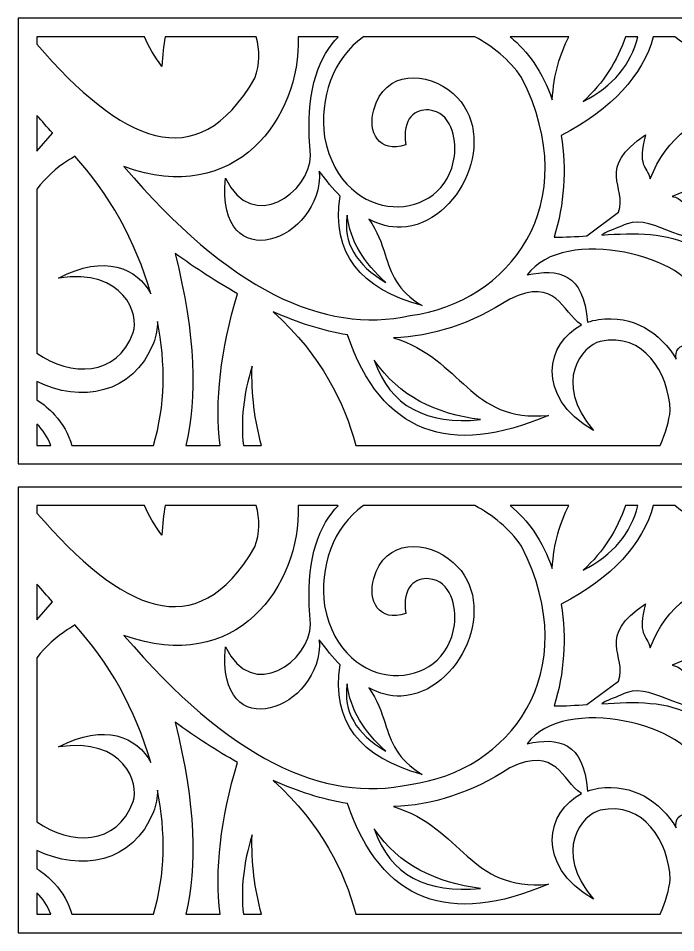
# Model space of a CAD drawing. Header units: centimetres. Extents: x -13.5 to -4.13, y -9 to -3.23.
# Drawn here: x -13.5 to -9.35, y -9 to -3.23 of the extents above; entities that cross this region are included whole.
import ezdxf

# ---------------------------------------------------------------- set-up
doc = ezdxf.new("R2010")
doc.units = ezdxf.units.CM
doc.header["$MEASUREMENT"] = 0
doc.layers.add('layer 1', color=7, linetype='Continuous')

msp = doc.modelspace()

# ---------------------------------------------------------------- linework, layer by layer
at = {"layer": 'layer 1', "color": 250}
for points, knots in [([(-4.12812, -3.23325), (-4.12812, -3.23325), (-4.12812, -6.04387), (-4.12812, -6.04387), (-4.12812, -6.04387), (-4.12812, -6.04387), (-13.49689, -6.04387), (-13.49689, -6.04387), (-13.49689, -6.04387), (-13.49689, -6.04387), (-13.49689, -3.23325), (-13.49689, -3.23325), (-13.49689, -3.23325), (-13.49689, -3.23325), (-4.12812, -3.23325), (-4.12812, -3.23325)], [0, 0, 0, 0, 0.2, 0.2, 0.2, 0.2, 0.4, 0.4, 0.4, 0.4, 0.6, 0.6, 0.6, 0.6, 1, 1, 1, 1]), ([(-13.37978, -3.39701), (-13.37978, -3.39701), (-13.37978, -3.35035), (-13.37978, -3.35035), (-13.37978, -3.35035), (-13.37978, -3.35035), (-12.70121, -3.35035), (-12.70121, -3.35035), (-12.70121, -3.35035), (-12.67551, -3.41026), (-12.63914, -3.47267), (-12.59039, -3.53688), (-12.59039, -3.53688), (-12.58763, -3.46618), (-12.58065, -3.40426), (-12.57023, -3.35035), (-12.57023, -3.35035), (-12.57023, -3.35035), (-11.99563, -3.35035), (-11.99563, -3.35035), (-11.99563, -3.35035), (-11.973, -3.43239), (-11.97198, -3.52274), (-12.00404, -3.61073), (-12.00404, -3.61073), (-12.3751, -4.24826), (-12.84905, -4.00831), (-13.37978, -3.39701)], [0, 0, 0, 0, 0.125, 0.125, 0.125, 0.125, 0.25, 0.25, 0.25, 0.25, 0.375, 0.375, 0.375, 0.375, 0.5, 0.5, 0.5, 0.5, 0.625, 0.625, 0.625, 0.625, 0.75, 0.75, 0.75, 0.75, 1, 1, 1, 1]), ([(-11.73146, -3.35035), (-11.73146, -3.35035), (-11.47985, -3.35035), (-11.47985, -3.35035), (-11.47985, -3.35035), (-11.47985, -3.35035), (-11.47965, -3.35149), (-11.47965, -3.35149), (-11.47965, -3.35149), (-11.49269, -3.36529), (-11.50528, -3.37973), (-11.51727, -3.39507), (-11.51727, -3.39507), (-11.63411, -3.54438), (-11.68524, -3.7727), (-11.65336, -4.0986), (-11.65336, -4.0986), (-11.65407, -4.32933), (-12.02099, -4.5976), (-12.18954, -4.24087), (-12.18954, -4.24087), (-12.25301, -4.88741), (-11.57162, -4.63766), (-11.59771, -4.19649), (-11.59771, -4.19649), (-11.55435, -4.25581), (-11.5107, -4.30877), (-11.46658, -4.35452), (-11.46658, -4.35452), (-11.52159, -4.71447), (-11.34035, -4.9398), (-10.94921, -5.04519), (-10.94921, -5.04519), (-11.10831, -4.94932), (-11.14429, -4.84067), (-11.182, -4.72307), (-11.182, -4.72307), (-11.20548, -4.65228), (-11.23009, -4.57728), (-11.28421, -4.49924), (-11.28421, -4.49924), (-11.21765, -4.53546), (-11.15011, -4.5536), (-11.08162, -4.55106), (-11.08162, -4.55106), (-10.70896, -4.5364), (-10.4543, -3.96738), (-10.75335, -3.70826), (-10.75335, -3.70826), (-10.91818, -3.56394), (-11.18497, -3.55711), (-11.25451, -3.81001), (-11.25451, -3.81001), (-11.29267, -3.94715), (-11.2247, -4.09016), (-11.05159, -4.03069), (-11.05159, -4.03069), (-11.07772, -3.8594), (-10.98996, -3.80454), (-10.90584, -3.81159), (-10.90584, -3.81159), (-10.76681, -3.82557), (-10.73057, -3.98705), (-10.74549, -4.10232), (-10.74549, -4.10232), (-10.79934, -4.52898), (-11.44798, -4.56605), (-11.56572, -3.9828), (-11.56572, -3.9828), (-11.59612, -3.74323), (-11.51384, -3.48334), (-11.31826, -3.35035), (-11.31826, -3.35035), (-11.31826, -3.35035), (-10.61714, -3.35035), (-10.61714, -3.35035), (-10.61714, -3.35035), (-10.50369, -3.40882), (-10.40023, -3.49447), (-10.32116, -3.60595), (-10.32116, -3.60595), (-9.91564, -4.40988), (-10.40458, -5.02826), (-11.02427, -5.10814), (-11.02427, -5.10814), (-11.57174, -5.22916), (-12.17102, -4.94319), (-12.82992, -4.1687), (-12.82992, -4.1687), (-12.1219, -4.42667), (-11.71316, -3.85656), (-11.73146, -3.35035)], [0, 0, 0, 0, 0.0416667, 0.0416667, 0.0416667, 0.0416667, 0.0833333, 0.0833333, 0.0833333, 0.0833333, 0.125, 0.125, 0.125, 0.125, 0.1666667, 0.1666667, 0.1666667, 0.1666667, 0.2083333, 0.2083333, 0.2083333, 0.2083333, 0.25, 0.25, 0.25, 0.25, 0.2916667, 0.2916667, 0.2916667, 0.2916667, 0.3333333, 0.3333333, 0.3333333, 0.3333333, 0.375, 0.375, 0.375, 0.375, 0.4166667, 0.4166667, 0.4166667, 0.4166667, 0.4583333, 0.4583333, 0.4583333, 0.4583333, 0.5, 0.5, 0.5, 0.5, 0.5416667, 0.5416667, 0.5416667, 0.5416667, 0.5833333, 0.5833333, 0.5833333, 0.5833333, 0.625, 0.625, 0.625, 0.625, 0.6666667, 0.6666667, 0.6666667, 0.6666667, 0.7083333, 0.7083333, 0.7083333, 0.7083333, 0.75, 0.75, 0.75, 0.75, 0.7916667, 0.7916667, 0.7916667, 0.7916667, 0.8333333, 0.8333333, 0.8333333, 0.8333333, 0.875, 0.875, 0.875, 0.875, 0.9166667, 0.9166667, 0.9166667, 0.9166667, 1, 1, 1, 1]), ([(-10.39413, -3.35035), (-10.39413, -3.35035), (-10.02407, -3.35035), (-10.02407, -3.35035), (-10.02407, -3.35035), (-10.07856, -3.45887), (-10.11987, -3.58511), (-10.12767, -3.74752), (-10.12767, -3.74752), (-10.1576, -3.66292), (-10.19659, -3.58331), (-10.2448, -3.51159), (-10.2448, -3.51159), (-10.28523, -3.45122), (-10.33601, -3.39716), (-10.39413, -3.35035)], [0, 0, 0, 0, 0.2, 0.2, 0.2, 0.2, 0.4, 0.4, 0.4, 0.4, 0.6, 0.6, 0.6, 0.6, 1, 1, 1, 1]), ([(-9.49037, -3.35035), (-9.49037, -3.35035), (-9.35454, -3.35035), (-9.35454, -3.35035), (-9.35454, -3.35035), (-9.16979, -3.50393), (-8.83896, -3.56563), (-8.40369, -3.52205), (-8.40369, -3.52205), (-8.75552, -3.81418), (-9.01168, -4.34259), (-8.80579, -4.83814), (-8.80579, -4.83814), (-8.75376, -4.9184), (-8.69153, -4.98101), (-8.62342, -5.02865), (-8.62342, -5.02865), (-8.7483, -5.04031), (-8.87062, -5.08361), (-8.96734, -5.15674), (-8.96734, -5.15674), (-8.96681, -5.12717), (-8.96959, -5.09669), (-8.97534, -5.06584), (-8.97534, -5.06584), (-9.00555, -4.91099), (-9.09522, -4.75838), (-9.2334, -4.67819), (-9.2334, -4.67819), (-9.4035, -4.58011), (-9.60642, -4.58656), (-9.81534, -4.6), (-9.81534, -4.6), (-9.81534, -4.6), (-9.79447, -4.58582), (-9.79447, -4.58582), (-9.79447, -4.58582), (-9.74903, -4.56729), (-9.70264, -4.54806), (-9.65623, -4.52886), (-9.65623, -4.52886), (-9.49119, -4.4642), (-9.23233, -4.72474), (-9.11832, -4.57128), (-9.11832, -4.57128), (-9.20456, -4.55196), (-9.23541, -4.49973), (-9.26517, -4.45131), (-9.26517, -4.45131), (-9.29032, -4.40746), (-9.31451, -4.36731), (-9.37052, -4.35664), (-9.37052, -4.35664), (-9.03589, -4.22731), (-8.88289, -4.04592), (-8.9144, -3.81271), (-8.9144, -3.81271), (-9.19498, -3.81694), (-9.41461, -3.99006), (-9.50923, -4.24634), (-9.50923, -4.24634), (-9.53264, -4.16457), (-9.5946, -4.16544), (-9.53862, -3.96901), (-9.53862, -3.96901), (-9.85762, -4.17758), (-9.65306, -4.29503), (-9.70965, -4.45674), (-9.70965, -4.45674), (-9.70965, -4.45674), (-9.90906, -4.60559), (-9.90906, -4.60559), (-9.90906, -4.60559), (-9.97795, -4.60959), (-10.04693, -4.61361), (-10.11585, -4.61307), (-10.11585, -4.61307), (-10.05245, -4.40969), (-10.03726, -4.18412), (-10.07101, -3.97237), (-10.07101, -3.97237), (-9.74884, -3.80258), (-9.55778, -3.59465), (-9.49037, -3.35035)], [0, 0, 0, 0, 0.0454545, 0.0454545, 0.0454545, 0.0454545, 0.0909091, 0.0909091, 0.0909091, 0.0909091, 0.1363636, 0.1363636, 0.1363636, 0.1363636, 0.1818182, 0.1818182, 0.1818182, 0.1818182, 0.2272727, 0.2272727, 0.2272727, 0.2272727, 0.2727273, 0.2727273, 0.2727273, 0.2727273, 0.3181818, 0.3181818, 0.3181818, 0.3181818, 0.3636364, 0.3636364, 0.3636364, 0.3636364, 0.4090909, 0.4090909, 0.4090909, 0.4090909, 0.4545455, 0.4545455, 0.4545455, 0.4545455, 0.5, 0.5, 0.5, 0.5, 0.5454545, 0.5454545, 0.5454545, 0.5454545, 0.5909091, 0.5909091, 0.5909091, 0.5909091, 0.6363636, 0.6363636, 0.6363636, 0.6363636, 0.6818182, 0.6818182, 0.6818182, 0.6818182, 0.7272727, 0.7272727, 0.7272727, 0.7272727, 0.7727273, 0.7727273, 0.7727273, 0.7727273, 0.8181818, 0.8181818, 0.8181818, 0.8181818, 0.8636364, 0.8636364, 0.8636364, 0.8636364, 0.9090909, 0.9090909, 0.9090909, 0.9090909, 1, 1, 1, 1]), ([(-9.66684, -3.35035), (-9.66684, -3.35035), (-9.5886, -3.35035), (-9.5886, -3.35035), (-9.5886, -3.35035), (-9.63107, -3.52434), (-9.74302, -3.66143), (-9.93209, -3.75702), (-9.93209, -3.75702), (-9.80391, -3.64001), (-9.71834, -3.50294), (-9.66684, -3.35035)], [0, 0, 0, 0, 0.25, 0.25, 0.25, 0.25, 0.5, 0.5, 0.5, 0.5, 1, 1, 1, 1]), ([(-13.37978, -4.07164), (-13.37978, -4.07164), (-13.37978, -3.84545), (-13.37978, -3.84545), (-13.37978, -3.84545), (-13.3472, -3.88257), (-13.31407, -3.9195), (-13.28022, -3.95621), (-13.28022, -3.95621), (-13.28078, -3.95679), (-13.28135, -3.95735), (-13.28189, -3.95796), (-13.28189, -3.95796), (-13.28189, -3.95796), (-13.37978, -4.07164), (-13.37978, -4.07164)], [0, 0, 0, 0, 0.2, 0.2, 0.2, 0.2, 0.4, 0.4, 0.4, 0.4, 0.6, 0.6, 0.6, 0.6, 1, 1, 1, 1]), ([(-13.37978, -5.34441), (-13.37978, -5.34441), (-13.37978, -4.30996), (-13.37978, -4.30996), (-13.37978, -4.30996), (-13.32334, -4.2387), (-13.25793, -4.17741), (-13.18542, -4.13195), (-13.18542, -4.13195), (-13.16778, -4.12239), (-13.15301, -4.11274), (-13.14084, -4.1031), (-13.14084, -4.1031), (-12.93007, -4.32964), (-12.75539, -4.6394), (-12.66034, -4.97066), (-12.66034, -4.97066), (-12.74466, -4.80988), (-12.95184, -4.71734), (-13.24284, -4.87193), (-13.24284, -4.87193), (-12.82685, -4.80928), (-12.73246, -5.10483), (-12.77212, -5.21534), (-12.77212, -5.21534), (-12.8734, -5.4976), (-13.16955, -5.49303), (-13.37978, -5.34441)], [0, 0, 0, 0, 0.125, 0.125, 0.125, 0.125, 0.25, 0.25, 0.25, 0.25, 0.375, 0.375, 0.375, 0.375, 0.5, 0.5, 0.5, 0.5, 0.625, 0.625, 0.625, 0.625, 0.75, 0.75, 0.75, 0.75, 1, 1, 1, 1]), ([(-11.17856, -4.89914), (-11.3644, -4.78787), (-11.45132, -4.64835), (-11.42123, -4.47438), (-11.42123, -4.47438), (-11.40417, -4.63857), (-11.31363, -4.77747), (-11.17856, -4.89914)], [0, 0, 0, 0, 0.3333333, 0.3333333, 0.3333333, 0.3333333, 1, 1, 1, 1]), ([(-9.90623, -5.15075), (-9.92847, -4.83743), (-10.0897, -4.81), (-10.28623, -4.852), (-10.28623, -4.852), (-10.05666, -4.53176), (-9.23855, -4.73808), (-9.20956, -5.00803), (-9.20956, -5.00803), (-9.16746, -4.97355), (-9.20392, -4.91742), (-9.16803, -4.89161), (-9.16803, -4.89161), (-9.04231, -5.08839), (-9.07011, -5.26568), (-9.25462, -5.29479), (-9.25462, -5.29479), (-9.3329, -5.28565), (-9.35571, -5.33503), (-9.34627, -5.38257), (-9.34627, -5.38257), (-9.44656, -5.21514), (-9.61721, -5.1027), (-9.83593, -5.13314), (-9.83593, -5.13314), (-9.86029, -5.13653), (-9.88381, -5.14251), (-9.90623, -5.15075)], [0, 0, 0, 0, 0.125, 0.125, 0.125, 0.125, 0.25, 0.25, 0.25, 0.25, 0.375, 0.375, 0.375, 0.375, 0.5, 0.5, 0.5, 0.5, 0.625, 0.625, 0.625, 0.625, 0.75, 0.75, 0.75, 0.75, 1, 1, 1, 1]), ([(-12.22398, -5.92677), (-12.22398, -5.92677), (-12.43937, -5.92677), (-12.43937, -5.92677), (-12.43937, -5.92677), (-12.37025, -5.62962), (-12.376, -5.23594), (-12.50805, -4.7157), (-12.50805, -4.7157), (-12.37665, -4.81067), (-12.24516, -4.89649), (-12.11354, -4.97022), (-12.11354, -4.97022), (-12.22136, -5.32941), (-12.25735, -5.64779), (-12.22398, -5.92677)], [0, 0, 0, 0, 0.2, 0.2, 0.2, 0.2, 0.4, 0.4, 0.4, 0.4, 0.6, 0.6, 0.6, 0.6, 1, 1, 1, 1]), ([(-9.44695, -5.92677), (-9.44695, -5.92677), (-11.36644, -5.92677), (-11.36644, -5.92677), (-11.36644, -5.92677), (-11.44337, -5.65388), (-11.57511, -5.37006), (-11.88864, -5.08375), (-11.88864, -5.08375), (-11.73287, -5.15342), (-11.57684, -5.20373), (-11.4205, -5.22973), (-11.4205, -5.22973), (-11.20497, -5.85353), (-10.77406, -6.00388), (-10.15243, -5.73785), (-10.15243, -5.73785), (-10.65537, -5.78414), (-10.69136, -5.38149), (-11.12907, -5.24884), (-11.12907, -5.24884), (-10.88562, -5.23939), (-10.64116, -5.16391), (-10.39537, -5.00371), (-10.39537, -5.00371), (-10.09872, -4.86271), (-10.0716, -5.08204), (-9.94279, -5.16663), (-9.94279, -5.16663), (-10.16198, -5.27739), (-10.24393, -5.61395), (-9.86728, -5.83334), (-9.86728, -5.83334), (-10.13056, -5.52363), (-9.93566, -5.29687), (-9.82497, -5.27192), (-9.82497, -5.27192), (-9.55043, -5.21007), (-9.39374, -5.47016), (-9.38312, -5.70756), (-9.38312, -5.70756), (-9.39161, -5.77108), (-9.41142, -5.85033), (-9.44695, -5.92677)], [0, 0, 0, 0, 0.0833333, 0.0833333, 0.0833333, 0.0833333, 0.1666667, 0.1666667, 0.1666667, 0.1666667, 0.25, 0.25, 0.25, 0.25, 0.3333333, 0.3333333, 0.3333333, 0.3333333, 0.4166667, 0.4166667, 0.4166667, 0.4166667, 0.5, 0.5, 0.5, 0.5, 0.5833333, 0.5833333, 0.5833333, 0.5833333, 0.6666667, 0.6666667, 0.6666667, 0.6666667, 0.75, 0.75, 0.75, 0.75, 0.8333333, 0.8333333, 0.8333333, 0.8333333, 1, 1, 1, 1]), ([(-12.64456, -5.92677), (-12.64456, -5.92677), (-13.15875, -5.92677), (-13.15875, -5.92677), (-13.15875, -5.92677), (-13.17964, -5.85659), (-13.21542, -5.79068), (-13.26839, -5.73334), (-13.26839, -5.73334), (-13.30106, -5.69797), (-13.33723, -5.66683), (-13.37978, -5.64029), (-13.37978, -5.64029), (-13.37978, -5.64029), (-13.37978, -5.52482), (-13.37978, -5.52482), (-13.37978, -5.52482), (-13.10762, -5.65941), (-12.76986, -5.60619), (-12.64407, -5.28138), (-12.64407, -5.28138), (-12.6269, -5.23705), (-12.61851, -5.19061), (-12.61836, -5.14477), (-12.61836, -5.14477), (-12.56657, -5.40877), (-12.56831, -5.67935), (-12.64456, -5.92677)], [0, 0, 0, 0, 0.125, 0.125, 0.125, 0.125, 0.25, 0.25, 0.25, 0.25, 0.375, 0.375, 0.375, 0.375, 0.5, 0.5, 0.5, 0.5, 0.625, 0.625, 0.625, 0.625, 0.75, 0.75, 0.75, 0.75, 1, 1, 1, 1]), ([(-10.58068, -5.76443), (-10.92109, -5.79763), (-11.15066, -5.6826), (-11.25093, -5.38969), (-11.25093, -5.38969), (-11.09548, -5.61825), (-10.86125, -5.72845), (-10.58068, -5.76443)], [0, 0, 0, 0, 0.3333333, 0.3333333, 0.3333333, 0.3333333, 1, 1, 1, 1]), ([(-11.96182, -5.92677), (-11.96182, -5.92677), (-12.07634, -5.92677), (-12.07634, -5.92677), (-12.07634, -5.92677), (-12.09416, -5.77201), (-12.07665, -5.60587), (-12.02181, -5.42763), (-12.02181, -5.42763), (-12.02709, -5.60356), (-12.00599, -5.76958), (-11.96182, -5.92677)], [0, 0, 0, 0, 0.25, 0.25, 0.25, 0.25, 0.5, 0.5, 0.5, 0.5, 1, 1, 1, 1]), ([(-13.29124, -5.92677), (-13.29124, -5.92677), (-13.37978, -5.92677), (-13.37978, -5.92677), (-13.37978, -5.92677), (-13.37978, -5.92677), (-13.37978, -5.7926), (-13.37978, -5.7926), (-13.37978, -5.7926), (-13.34204, -5.82892), (-13.31186, -5.8735), (-13.29124, -5.92677)], [0, 0, 0, 0, 0.25, 0.25, 0.25, 0.25, 0.5, 0.5, 0.5, 0.5, 1, 1, 1, 1])]:
    msp.add_open_spline(points, degree=3, knots=knots, dxfattribs=at)
at = {"layer": 'layer 1', "color": 250, "lineweight": 30}
for points, knots in [([(-4.12812, -6.18959), (-4.12812, -6.18959), (-4.12812, -9.00021), (-4.12812, -9.00021), (-4.12812, -9.00021), (-4.12812, -9.00021), (-13.49689, -9.00021), (-13.49689, -9.00021), (-13.49689, -9.00021), (-13.49689, -9.00021), (-13.49689, -6.18959), (-13.49689, -6.18959), (-13.49689, -6.18959), (-13.49689, -6.18959), (-4.12812, -6.18959), (-4.12812, -6.18959)], [0, 0, 0, 0, 0.2, 0.2, 0.2, 0.2, 0.4, 0.4, 0.4, 0.4, 0.6, 0.6, 0.6, 0.6, 1, 1, 1, 1]), ([(-13.37978, -6.35335), (-13.37978, -6.35335), (-13.37978, -6.30669), (-13.37978, -6.30669), (-13.37978, -6.30669), (-13.37978, -6.30669), (-12.70121, -6.30669), (-12.70121, -6.30669), (-12.70121, -6.30669), (-12.67551, -6.3666), (-12.63914, -6.42901), (-12.59039, -6.49322), (-12.59039, -6.49322), (-12.58763, -6.42252), (-12.58065, -6.3606), (-12.57023, -6.30669), (-12.57023, -6.30669), (-12.57023, -6.30669), (-11.99563, -6.30669), (-11.99563, -6.30669), (-11.99563, -6.30669), (-11.973, -6.38873), (-11.97198, -6.47908), (-12.00404, -6.56707), (-12.00404, -6.56707), (-12.3751, -7.2046), (-12.84905, -6.96465), (-13.37978, -6.35335)], [0, 0, 0, 0, 0.125, 0.125, 0.125, 0.125, 0.25, 0.25, 0.25, 0.25, 0.375, 0.375, 0.375, 0.375, 0.5, 0.5, 0.5, 0.5, 0.625, 0.625, 0.625, 0.625, 0.75, 0.75, 0.75, 0.75, 1, 1, 1, 1]), ([(-11.73146, -6.30669), (-11.73146, -6.30669), (-11.47985, -6.30669), (-11.47985, -6.30669), (-11.47985, -6.30669), (-11.47985, -6.30669), (-11.47965, -6.30783), (-11.47965, -6.30783), (-11.47965, -6.30783), (-11.49269, -6.32163), (-11.50528, -6.33608), (-11.51727, -6.35141), (-11.51727, -6.35141), (-11.63411, -6.50072), (-11.68524, -6.72904), (-11.65336, -7.05494), (-11.65336, -7.05494), (-11.65407, -7.28567), (-12.02099, -7.55394), (-12.18954, -7.19722), (-12.18954, -7.19722), (-12.25301, -7.84375), (-11.57162, -7.594), (-11.59771, -7.15283), (-11.59771, -7.15283), (-11.55435, -7.21215), (-11.5107, -7.26511), (-11.46658, -7.31086), (-11.46658, -7.31086), (-11.52159, -7.67081), (-11.34035, -7.89614), (-10.94921, -8.00153), (-10.94921, -8.00153), (-11.10831, -7.90566), (-11.14429, -7.79701), (-11.182, -7.67941), (-11.182, -7.67941), (-11.20548, -7.60862), (-11.23009, -7.53362), (-11.28421, -7.45558), (-11.28421, -7.45558), (-11.21765, -7.4918), (-11.15011, -7.50994), (-11.08162, -7.5074), (-11.08162, -7.5074), (-10.70896, -7.49274), (-10.4543, -6.92372), (-10.75335, -6.6646), (-10.75335, -6.6646), (-10.91818, -6.52028), (-11.18497, -6.51345), (-11.25451, -6.76635), (-11.25451, -6.76635), (-11.29267, -6.90349), (-11.2247, -7.0465), (-11.05159, -6.98703), (-11.05159, -6.98703), (-11.07772, -6.81574), (-10.98996, -6.76088), (-10.90584, -6.76793), (-10.90584, -6.76793), (-10.76681, -6.78191), (-10.73057, -6.94339), (-10.74549, -7.05866), (-10.74549, -7.05866), (-10.79934, -7.48532), (-11.44798, -7.52239), (-11.56572, -6.93914), (-11.56572, -6.93914), (-11.59612, -6.69957), (-11.51384, -6.43968), (-11.31826, -6.30669), (-11.31826, -6.30669), (-11.31826, -6.30669), (-10.61714, -6.30669), (-10.61714, -6.30669), (-10.61714, -6.30669), (-10.50369, -6.36516), (-10.40023, -6.45081), (-10.32116, -6.56229), (-10.32116, -6.56229), (-9.91564, -7.36622), (-10.40458, -7.9846), (-11.02427, -8.06448), (-11.02427, -8.06448), (-11.57174, -8.1855), (-12.17102, -7.89953), (-12.82992, -7.12504), (-12.82992, -7.12504), (-12.1219, -7.38301), (-11.71316, -6.8129), (-11.73146, -6.30669)], [0, 0, 0, 0, 0.0416667, 0.0416667, 0.0416667, 0.0416667, 0.0833333, 0.0833333, 0.0833333, 0.0833333, 0.125, 0.125, 0.125, 0.125, 0.1666667, 0.1666667, 0.1666667, 0.1666667, 0.2083333, 0.2083333, 0.2083333, 0.2083333, 0.25, 0.25, 0.25, 0.25, 0.2916667, 0.2916667, 0.2916667, 0.2916667, 0.3333333, 0.3333333, 0.3333333, 0.3333333, 0.375, 0.375, 0.375, 0.375, 0.4166667, 0.4166667, 0.4166667, 0.4166667, 0.4583333, 0.4583333, 0.4583333, 0.4583333, 0.5, 0.5, 0.5, 0.5, 0.5416667, 0.5416667, 0.5416667, 0.5416667, 0.5833333, 0.5833333, 0.5833333, 0.5833333, 0.625, 0.625, 0.625, 0.625, 0.6666667, 0.6666667, 0.6666667, 0.6666667, 0.7083333, 0.7083333, 0.7083333, 0.7083333, 0.75, 0.75, 0.75, 0.75, 0.7916667, 0.7916667, 0.7916667, 0.7916667, 0.8333333, 0.8333333, 0.8333333, 0.8333333, 0.875, 0.875, 0.875, 0.875, 0.9166667, 0.9166667, 0.9166667, 0.9166667, 1, 1, 1, 1]), ([(-10.39413, -6.30669), (-10.39413, -6.30669), (-10.02407, -6.30669), (-10.02407, -6.30669), (-10.02407, -6.30669), (-10.07856, -6.41521), (-10.11987, -6.54145), (-10.12767, -6.70386), (-10.12767, -6.70386), (-10.1576, -6.61926), (-10.19659, -6.53965), (-10.2448, -6.46793), (-10.2448, -6.46793), (-10.28523, -6.40756), (-10.33601, -6.3535), (-10.39413, -6.30669)], [0, 0, 0, 0, 0.2, 0.2, 0.2, 0.2, 0.4, 0.4, 0.4, 0.4, 0.6, 0.6, 0.6, 0.6, 1, 1, 1, 1]), ([(-9.49037, -6.30669), (-9.49037, -6.30669), (-9.35454, -6.30669), (-9.35454, -6.30669), (-9.35454, -6.30669), (-9.16979, -6.46028), (-8.83896, -6.52197), (-8.40369, -6.47839), (-8.40369, -6.47839), (-8.75552, -6.77052), (-9.01168, -7.29893), (-8.80579, -7.79448), (-8.80579, -7.79448), (-8.75376, -7.87474), (-8.69153, -7.93735), (-8.62342, -7.98499), (-8.62342, -7.98499), (-8.7483, -7.99665), (-8.87062, -8.03995), (-8.96734, -8.11308), (-8.96734, -8.11308), (-8.96681, -8.08351), (-8.96959, -8.05303), (-8.97534, -8.02219), (-8.97534, -8.02219), (-9.00555, -7.86733), (-9.09522, -7.71472), (-9.2334, -7.63453), (-9.2334, -7.63453), (-9.4035, -7.53645), (-9.60642, -7.5429), (-9.81534, -7.55634), (-9.81534, -7.55634), (-9.81534, -7.55634), (-9.79447, -7.54216), (-9.79447, -7.54216), (-9.79447, -7.54216), (-9.74903, -7.52363), (-9.70264, -7.5044), (-9.65623, -7.4852), (-9.65623, -7.4852), (-9.49119, -7.42054), (-9.23233, -7.68108), (-9.11832, -7.52762), (-9.11832, -7.52762), (-9.20456, -7.5083), (-9.23541, -7.45607), (-9.26517, -7.40765), (-9.26517, -7.40765), (-9.29032, -7.3638), (-9.31451, -7.32365), (-9.37052, -7.31298), (-9.37052, -7.31298), (-9.03589, -7.18365), (-8.88289, -7.00226), (-8.9144, -6.76905), (-8.9144, -6.76905), (-9.19498, -6.77328), (-9.41461, -6.9464), (-9.50923, -7.20268), (-9.50923, -7.20268), (-9.53264, -7.12091), (-9.5946, -7.12178), (-9.53862, -6.92535), (-9.53862, -6.92535), (-9.85762, -7.13392), (-9.65306, -7.25137), (-9.70965, -7.41308), (-9.70965, -7.41308), (-9.70965, -7.41308), (-9.90906, -7.56193), (-9.90906, -7.56193), (-9.90906, -7.56193), (-9.97795, -7.56593), (-10.04693, -7.56995), (-10.11585, -7.56941), (-10.11585, -7.56941), (-10.05245, -7.36603), (-10.03726, -7.14046), (-10.07101, -6.92871), (-10.07101, -6.92871), (-9.74884, -6.75892), (-9.55778, -6.55099), (-9.49037, -6.30669)], [0, 0, 0, 0, 0.0454545, 0.0454545, 0.0454545, 0.0454545, 0.0909091, 0.0909091, 0.0909091, 0.0909091, 0.1363636, 0.1363636, 0.1363636, 0.1363636, 0.1818182, 0.1818182, 0.1818182, 0.1818182, 0.2272727, 0.2272727, 0.2272727, 0.2272727, 0.2727273, 0.2727273, 0.2727273, 0.2727273, 0.3181818, 0.3181818, 0.3181818, 0.3181818, 0.3636364, 0.3636364, 0.3636364, 0.3636364, 0.4090909, 0.4090909, 0.4090909, 0.4090909, 0.4545455, 0.4545455, 0.4545455, 0.4545455, 0.5, 0.5, 0.5, 0.5, 0.5454545, 0.5454545, 0.5454545, 0.5454545, 0.5909091, 0.5909091, 0.5909091, 0.5909091, 0.6363636, 0.6363636, 0.6363636, 0.6363636, 0.6818182, 0.6818182, 0.6818182, 0.6818182, 0.7272727, 0.7272727, 0.7272727, 0.7272727, 0.7727273, 0.7727273, 0.7727273, 0.7727273, 0.8181818, 0.8181818, 0.8181818, 0.8181818, 0.8636364, 0.8636364, 0.8636364, 0.8636364, 0.9090909, 0.9090909, 0.9090909, 0.9090909, 1, 1, 1, 1]), ([(-9.66684, -6.30669), (-9.66684, -6.30669), (-9.5886, -6.30669), (-9.5886, -6.30669), (-9.5886, -6.30669), (-9.63107, -6.48068), (-9.74302, -6.61777), (-9.93209, -6.71336), (-9.93209, -6.71336), (-9.80391, -6.59635), (-9.71834, -6.45928), (-9.66684, -6.30669)], [0, 0, 0, 0, 0.25, 0.25, 0.25, 0.25, 0.5, 0.5, 0.5, 0.5, 1, 1, 1, 1]), ([(-13.37978, -7.02798), (-13.37978, -7.02798), (-13.37978, -6.80179), (-13.37978, -6.80179), (-13.37978, -6.80179), (-13.3472, -6.83891), (-13.31407, -6.87584), (-13.28022, -6.91255), (-13.28022, -6.91255), (-13.28078, -6.91313), (-13.28135, -6.91369), (-13.28189, -6.9143), (-13.28189, -6.9143), (-13.28189, -6.9143), (-13.37978, -7.02798), (-13.37978, -7.02798)], [0, 0, 0, 0, 0.2, 0.2, 0.2, 0.2, 0.4, 0.4, 0.4, 0.4, 0.6, 0.6, 0.6, 0.6, 1, 1, 1, 1]), ([(-13.37978, -8.30076), (-13.37978, -8.30076), (-13.37978, -7.2663), (-13.37978, -7.2663), (-13.37978, -7.2663), (-13.32334, -7.19504), (-13.25793, -7.13375), (-13.18542, -7.08829), (-13.18542, -7.08829), (-13.16778, -7.07873), (-13.15301, -7.06908), (-13.14084, -7.05944), (-13.14084, -7.05944), (-12.93007, -7.28598), (-12.75539, -7.59574), (-12.66034, -7.927), (-12.66034, -7.927), (-12.74466, -7.76622), (-12.95184, -7.67368), (-13.24284, -7.82827), (-13.24284, -7.82827), (-12.82685, -7.76562), (-12.73246, -8.06117), (-12.77212, -8.17168), (-12.77212, -8.17168), (-12.8734, -8.45394), (-13.16955, -8.44937), (-13.37978, -8.30076)], [0, 0, 0, 0, 0.125, 0.125, 0.125, 0.125, 0.25, 0.25, 0.25, 0.25, 0.375, 0.375, 0.375, 0.375, 0.5, 0.5, 0.5, 0.5, 0.625, 0.625, 0.625, 0.625, 0.75, 0.75, 0.75, 0.75, 1, 1, 1, 1]), ([(-11.17856, -7.85548), (-11.3644, -7.74421), (-11.45132, -7.60469), (-11.42123, -7.43072), (-11.42123, -7.43072), (-11.40417, -7.59491), (-11.31363, -7.73381), (-11.17856, -7.85548)], [0, 0, 0, 0, 0.3333333, 0.3333333, 0.3333333, 0.3333333, 1, 1, 1, 1]), ([(-9.90623, -8.10709), (-9.92847, -7.79377), (-10.0897, -7.76634), (-10.28623, -7.80835), (-10.28623, -7.80835), (-10.05666, -7.4881), (-9.23855, -7.69442), (-9.20956, -7.96437), (-9.20956, -7.96437), (-9.16746, -7.92989), (-9.20392, -7.87376), (-9.16803, -7.84795), (-9.16803, -7.84795), (-9.04231, -8.04473), (-9.07011, -8.22202), (-9.25462, -8.25113), (-9.25462, -8.25113), (-9.3329, -8.24199), (-9.35571, -8.29137), (-9.34627, -8.33891), (-9.34627, -8.33891), (-9.44656, -8.17148), (-9.61721, -8.05904), (-9.83593, -8.08948), (-9.83593, -8.08948), (-9.86029, -8.09287), (-9.88381, -8.09885), (-9.90623, -8.10709)], [0, 0, 0, 0, 0.125, 0.125, 0.125, 0.125, 0.25, 0.25, 0.25, 0.25, 0.375, 0.375, 0.375, 0.375, 0.5, 0.5, 0.5, 0.5, 0.625, 0.625, 0.625, 0.625, 0.75, 0.75, 0.75, 0.75, 1, 1, 1, 1]), ([(-12.22398, -8.88311), (-12.22398, -8.88311), (-12.43937, -8.88311), (-12.43937, -8.88311), (-12.43937, -8.88311), (-12.37025, -8.58596), (-12.376, -8.19228), (-12.50805, -7.67204), (-12.50805, -7.67204), (-12.37665, -7.76701), (-12.24516, -7.85283), (-12.11354, -7.92656), (-12.11354, -7.92656), (-12.22136, -8.28575), (-12.25735, -8.60413), (-12.22398, -8.88311)], [0, 0, 0, 0, 0.2, 0.2, 0.2, 0.2, 0.4, 0.4, 0.4, 0.4, 0.6, 0.6, 0.6, 0.6, 1, 1, 1, 1]), ([(-9.44695, -8.88311), (-9.44695, -8.88311), (-11.36644, -8.88311), (-11.36644, -8.88311), (-11.36644, -8.88311), (-11.44337, -8.61022), (-11.57511, -8.3264), (-11.88864, -8.04009), (-11.88864, -8.04009), (-11.73287, -8.10976), (-11.57684, -8.16007), (-11.4205, -8.18607), (-11.4205, -8.18607), (-11.20497, -8.80987), (-10.77406, -8.96022), (-10.15243, -8.69419), (-10.15243, -8.69419), (-10.65537, -8.74048), (-10.69136, -8.33783), (-11.12907, -8.20518), (-11.12907, -8.20518), (-10.88562, -8.19573), (-10.64116, -8.12025), (-10.39537, -7.96005), (-10.39537, -7.96005), (-10.09872, -7.81905), (-10.0716, -8.03838), (-9.94279, -8.12297), (-9.94279, -8.12297), (-10.16198, -8.23373), (-10.24393, -8.5703), (-9.86728, -8.78968), (-9.86728, -8.78968), (-10.13056, -8.47997), (-9.93566, -8.25321), (-9.82497, -8.22826), (-9.82497, -8.22826), (-9.55043, -8.16641), (-9.39374, -8.4265), (-9.38312, -8.66391), (-9.38312, -8.66391), (-9.39161, -8.72742), (-9.41142, -8.80667), (-9.44695, -8.88311)], [0, 0, 0, 0, 0.0833333, 0.0833333, 0.0833333, 0.0833333, 0.1666667, 0.1666667, 0.1666667, 0.1666667, 0.25, 0.25, 0.25, 0.25, 0.3333333, 0.3333333, 0.3333333, 0.3333333, 0.4166667, 0.4166667, 0.4166667, 0.4166667, 0.5, 0.5, 0.5, 0.5, 0.5833333, 0.5833333, 0.5833333, 0.5833333, 0.6666667, 0.6666667, 0.6666667, 0.6666667, 0.75, 0.75, 0.75, 0.75, 0.8333333, 0.8333333, 0.8333333, 0.8333333, 1, 1, 1, 1]), ([(-12.64456, -8.88311), (-12.64456, -8.88311), (-13.15875, -8.88311), (-13.15875, -8.88311), (-13.15875, -8.88311), (-13.17964, -8.81293), (-13.21542, -8.74702), (-13.26839, -8.68968), (-13.26839, -8.68968), (-13.30106, -8.65431), (-13.33723, -8.62317), (-13.37978, -8.59663), (-13.37978, -8.59663), (-13.37978, -8.59663), (-13.37978, -8.48116), (-13.37978, -8.48116), (-13.37978, -8.48116), (-13.10762, -8.61575), (-12.76986, -8.56253), (-12.64407, -8.23772), (-12.64407, -8.23772), (-12.6269, -8.19339), (-12.61851, -8.14695), (-12.61836, -8.10111), (-12.61836, -8.10111), (-12.56657, -8.36511), (-12.56831, -8.63569), (-12.64456, -8.88311)], [0, 0, 0, 0, 0.125, 0.125, 0.125, 0.125, 0.25, 0.25, 0.25, 0.25, 0.375, 0.375, 0.375, 0.375, 0.5, 0.5, 0.5, 0.5, 0.625, 0.625, 0.625, 0.625, 0.75, 0.75, 0.75, 0.75, 1, 1, 1, 1]), ([(-10.58068, -8.72077), (-10.92109, -8.75397), (-11.15066, -8.63894), (-11.25093, -8.34603), (-11.25093, -8.34603), (-11.09548, -8.5746), (-10.86125, -8.68479), (-10.58068, -8.72077)], [0, 0, 0, 0, 0.3333333, 0.3333333, 0.3333333, 0.3333333, 1, 1, 1, 1]), ([(-11.96182, -8.88311), (-11.96182, -8.88311), (-12.07634, -8.88311), (-12.07634, -8.88311), (-12.07634, -8.88311), (-12.09416, -8.72835), (-12.07665, -8.56221), (-12.02181, -8.38397), (-12.02181, -8.38397), (-12.02709, -8.5599), (-12.00599, -8.72592), (-11.96182, -8.88311)], [0, 0, 0, 0, 0.25, 0.25, 0.25, 0.25, 0.5, 0.5, 0.5, 0.5, 1, 1, 1, 1]), ([(-13.29124, -8.88311), (-13.29124, -8.88311), (-13.37978, -8.88311), (-13.37978, -8.88311), (-13.37978, -8.88311), (-13.37978, -8.88311), (-13.37978, -8.74894), (-13.37978, -8.74894), (-13.37978, -8.74894), (-13.34204, -8.78526), (-13.31186, -8.82984), (-13.29124, -8.88311)], [0, 0, 0, 0, 0.25, 0.25, 0.25, 0.25, 0.5, 0.5, 0.5, 0.5, 1, 1, 1, 1])]:
    msp.add_open_spline(points, degree=3, knots=knots, dxfattribs=at)

doc.saveas('drawing.dxf')
